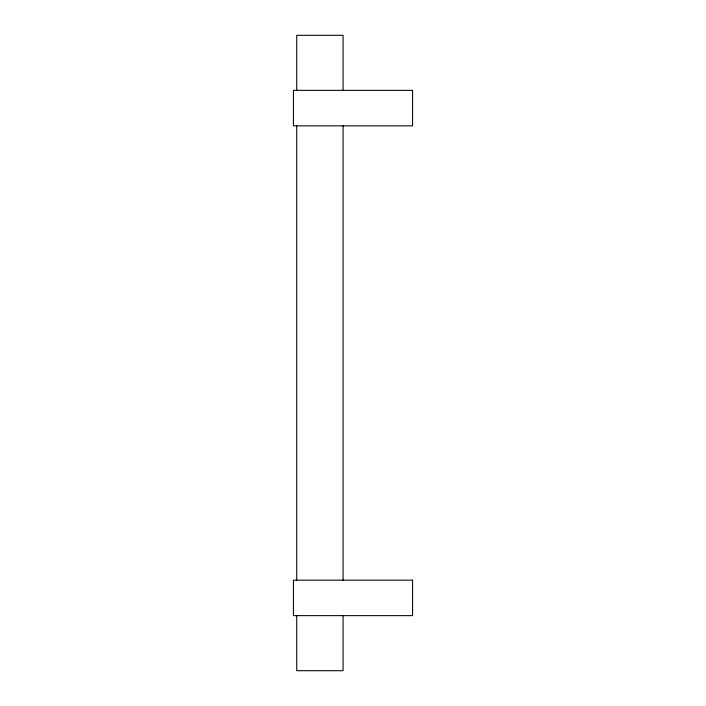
<?xml version="1.0" encoding="UTF-8"?>
<svg xmlns="http://www.w3.org/2000/svg" width="706" height="706" viewBox="0 0 706 706"><rect width="100%" height="100%" fill="white"/><g stroke="black" fill="none" stroke-linecap="round" stroke-linejoin="round"><path stroke-width="1.06" d="M343.072 90.368L343.072 35.3L296.741 35.3L296.741 90.368M343.072 125.844L343.072 580.155M343.072 615.632L343.072 670.7L296.741 670.7L296.741 615.632M296.741 125.844L296.741 580.155M412.569 90.368L293.431 90.368L293.431 125.844L412.569 125.844L412.569 90.368M412.569 580.155L293.431 580.155L293.431 615.632L412.569 615.632L412.569 580.155"/></g></svg>
